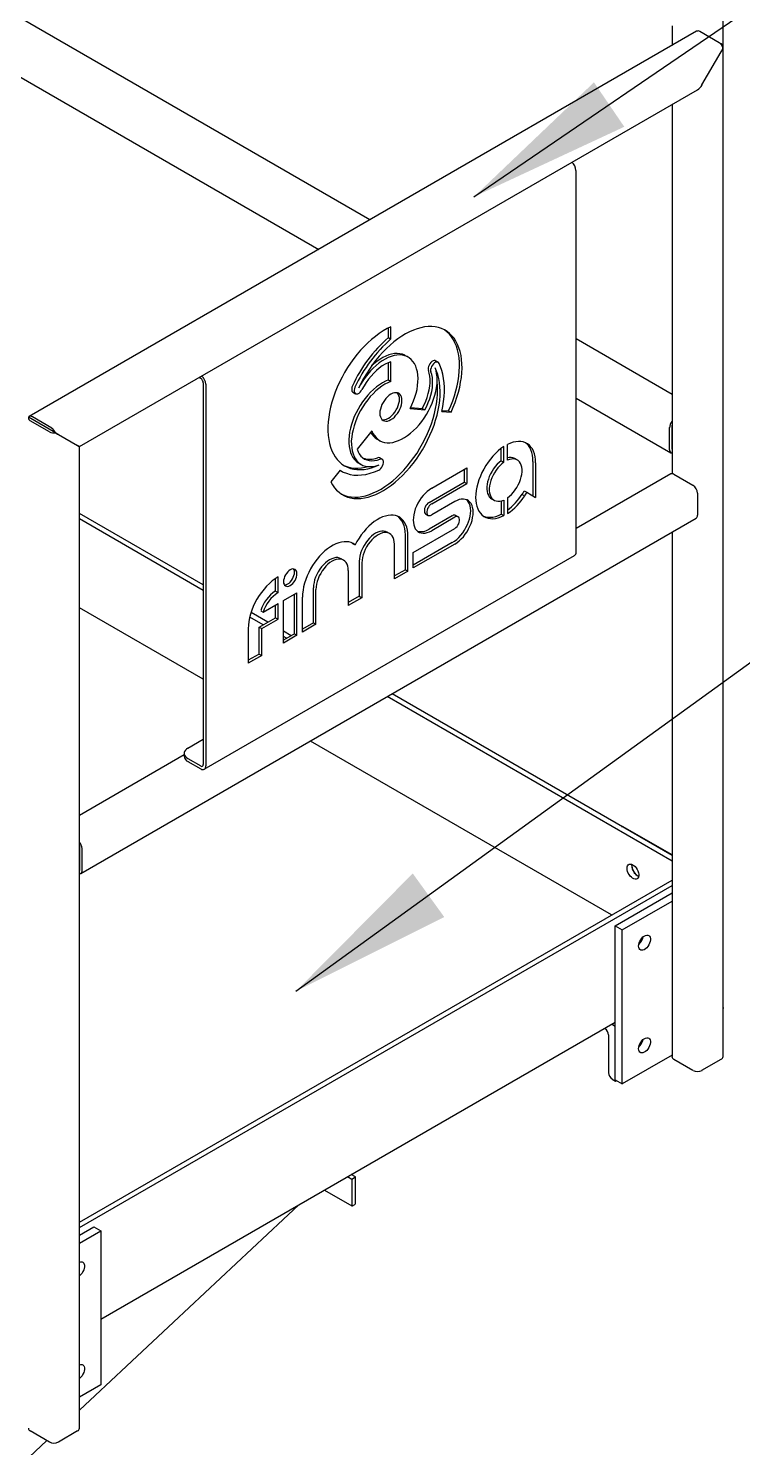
# Model space of a CAD drawing. Header units: millimetres. Extents: x 0 to 55611, y 0 to 32827.
# Drawn here: x 46593 to 47139, y 11628 to 12712 of the extents above; entities that cross this region are included whole.
import ezdxf

# ---------------------------------------------------------------- set-up
doc = ezdxf.new("R2010")
doc.units = ezdxf.units.MM
doc.header["$LTSCALE"] = 10
doc.linetypes.add('SLD-Continua', pattern=[0])
doc.layers.add('STRUC', color=5, linetype='SLD-Continua')
doc.styles.add('1', font='romans.shx', dxfattribs={"height": 125})
doc.dimstyles.new('50', dxfattribs={"dimscale": 0, "dimtxt": 125, "dimasz": 125, "dimexe": 125, "dimexo": 125, "dimgap": 50, "dimtad": 1, "dimdec": 0, "dimlfac": 49.861111, "dimzin": 1, "dimtxsty": '1', "dimcen": 2.5, "dimclrd": 1, "dimclre": 1, "dimadec": 0, "dimazin": 0, "dimtfac": 1, "dimtdec": 0, "dimtmove": 0, "dimatfit": 3, "dimfxl": 1, "dimtzin": 1, "dimarcsym": 0})

msp = doc.modelspace()

# ---------------------------------------------------------------- linework, layer by layer
at = {"layer": 'STRUC', "linetype": 'SLD-Continua', "lineweight": 25}
for p, q in [((46854.3, 12566), (46162.7, 12965.3)), ((46162.7, 12920.2), (46815.2, 12543.5)), ((47124.3, 11964.6), (47124.3, 12736)), ((47085.2, 12714.2), (47085.2, 12699.3)), ((47103.9, 12710.1), (46594.1, 12415.8)), ((47121, 12701.4), (47106.3, 12709.9)), ((47108, 12669.1), (47122.7, 12694.4)), ((47122.7, 12700.5), (47121, 12701.4)), ((47124.1, 11927), (47124.1, 12698.5)), ((46632.4, 12392.9), (47104.6, 12665.4)), ((47085.1, 12654.1), (47085.1, 12372.3)), ((47011.8, 12312.2), (47011.8, 12603.8)), ((46868.5, 12476.2), (46868.5, 12483.5)), ((46868.5, 12476.2), (46870.4, 12475)), ((46870.4, 12475), (46870.4, 12484.5)), ((47085.1, 12432.8), (47011.8, 12475.1)), ((46868.5, 12443.8), (46868.5, 12457)), ((46870.4, 12442.7), (46870.4, 12457.7)), ((46883.5, 12461.2), (46881.6, 12462.3)), ((46906.5, 12457.3), (46904.5, 12458.4)), ((46725.1, 12445), (46723.9, 12445.7)), ((46868.5, 12443.8), (46870.4, 12442.7)), ((46727, 12441.6), (46727, 12150.1)), ((46728.9, 12440.5), (46728.9, 12149)), ((46841.3, 12434.4), (46843.3, 12433.3)), ((46885, 12421.9), (46896.2, 12420.9)), ((46885.5, 12422.8), (46894.3, 12422)), ((46894.3, 12422), (46896.2, 12420.9)), ((46894.3, 12422), (46896.2, 12420.9)), ((46894.3, 12422), (46894.3, 12422)), ((47011.8, 12430), (47084.2, 12388.2)), ((46614.1, 12403.4), (46593.5, 12415.3)), ((46609.5, 12404.2), (46594.8, 12412.6)), ((46611.2, 12407.1), (46596.5, 12415.6)), ((46896.2, 12420.9), (46896.2, 12420.9)), ((46909.2, 12419.7), (46916.3, 12419.1)), ((46909.2, 12419.7), (46909.2, 12419.7)), ((46909.4, 12420.6), (46914.4, 12420.2)), ((46914.4, 12420.2), (46916.3, 12419.1)), ((46616.4, 12402.1), (46631, 12393.7)), ((46855.8, 12405), (46844.5, 12391)), ((47083.2, 12390.4), (47083.2, 12407.4)), ((47084.9, 12408.4), (47084.9, 12391.4)), ((46632.4, 11643.2), (46632.4, 12392.9)), ((46859.8, 12398.7), (46861.8, 12397.5)), ((46954.7, 12382), (46954.7, 12391.5)), ((46956.6, 12380.9), (46956.6, 12392.9)), ((46959.4, 12382.5), (46959.4, 12394.5)), ((46845.7, 12380.4), (46847.7, 12379.3)), ((46863.7, 12383.2), (46861.8, 12384.3)), ((46954.7, 12382), (46956.6, 12380.9)), ((46966.9, 12382.7), (46964.9, 12383.8)), ((46978.9, 12381.6), (46978.9, 12355.2)), ((46980.9, 12380.5), (46980.9, 12354.1)), ((46831.6, 12374.9), (46824.4, 12366)), ((46831.5, 12374.8), (46832.6, 12374.2)), ((46901.5, 12361.1), (46928.3, 12376.6)), ((46926.3, 12375.5), (46926.3, 12365.8)), ((46928.3, 12376.6), (46928.3, 12364.7)), ((47084.1, 12372.1), (47011.8, 12330.3)), ((47086.5, 12371.8), (47101.1, 12363.4)), ((46899.5, 12350.3), (46926.3, 12365.8)), ((46901.5, 12349.2), (46928.3, 12364.7)), ((46926.3, 12365.8), (46928.3, 12364.7)), ((46970.6, 12356.4), (46972.5, 12355.3)), ((46972.2, 12359.1), (46974.2, 12358)), ((46974.2, 12358), (46980.9, 12354.1)), ((47104.6, 12357.4), (47104.6, 12340.5)), ((46919.2, 12350.9), (46901.5, 12340.7)), ((46947.2, 12353.1), (46949.2, 12352)), ((46954.7, 12351.5), (46954.7, 12341.3)), ((46956.6, 12352.1), (46956.6, 12340.2)), ((46959.4, 12353.8), (46959.4, 12341.8)), ((46727, 12287.3), (46632.4, 12341.9)), ((46727, 12283.1), (46632.4, 12337.7)), ((46633.4, 12066.8), (47103.6, 12338.2)), ((46896.9, 12341.5), (46898.8, 12340.4)), ((46917.2, 12340.1), (46899.5, 12329.9)), ((46919.2, 12339), (46901.5, 12328.7)), ((46921.8, 12339.2), (46919.8, 12340.3)), ((46954.7, 12341.3), (46956.6, 12340.2)), ((46869.3, 12326.5), (46867.4, 12327.6)), ((46881.4, 12298.9), (46881.4, 12325.6)), ((46883.3, 12297.8), (46883.3, 12324.5)), ((46887.4, 12312.1), (46919.2, 12330.4)), ((47085.1, 12327.5), (47085.1, 11927)), ((46841.1, 12318.9), (46840.5, 12319.3)), ((46841.1, 12318.9), (46843, 12317.8)), ((46873, 12291.8), (46873, 12318.5)), ((46917.2, 12319.6), (46887.4, 12302.4)), ((46919.2, 12318.5), (46887.4, 12300.2)), ((46727.8, 12146.5), (47010.6, 12309.7)), ((46834.2, 12306.2), (46832.3, 12307.3)), ((46846.2, 12305.4), (46846.2, 12278.6)), ((46848.2, 12304.2), (46848.2, 12277.5)), ((46887.4, 12300.2), (46887.4, 12312.1)), ((46782.2, 12282.6), (46782.2, 12292.2)), ((46784.1, 12281.5), (46784.1, 12293.4)), ((46837.8, 12298.3), (46837.8, 12271.6)), ((46881.4, 12298.9), (46873, 12294.1)), ((46883.3, 12297.8), (46873, 12291.8)), ((46881.4, 12298.9), (46883.3, 12297.8)), ((46782.2, 12282.6), (46784.1, 12281.5)), ((46788.3, 12275.4), (46798.6, 12281.3)), ((46798.6, 12248.9), (46798.6, 12281.3)), ((46811.1, 12258.4), (46811.1, 12285.1)), ((46813.1, 12257.3), (46813.1, 12283.9)), ((46727, 12215.2), (46632.4, 12269.8)), ((46772.8, 12266.5), (46784.1, 12273)), ((46782.2, 12262.2), (46782.2, 12271.9)), ((46784.1, 12261.1), (46784.1, 12273)), ((46788.3, 12242.9), (46788.3, 12275.4)), ((46796.7, 12250), (46796.7, 12280.2)), ((46802.7, 12251.3), (46802.7, 12278)), ((46846.2, 12278.6), (46837.8, 12273.8)), ((46848.2, 12277.5), (46837.8, 12271.6)), ((46846.2, 12278.6), (46848.2, 12277.5)), ((46772.7, 12256.7), (46762.5, 12262.6)), ((46776.3, 12258.8), (46763.5, 12266.2)), ((46769.8, 12255), (46782.2, 12262.2)), ((46770.9, 12267.6), (46772.8, 12266.5)), ((46771.7, 12253.9), (46784.1, 12261.1)), ((46782.2, 12262.2), (46784.1, 12261.1)), ((46761.4, 12253.9), (46761.4, 12227.4)), ((46769.8, 12255), (46771.7, 12253.9)), ((46769.8, 12234.5), (46769.8, 12255)), ((46771.7, 12233.4), (46771.7, 12253.9)), ((46794.1, 12248.5), (46788.3, 12251.9)), ((46796.7, 12250), (46788.3, 12245.2)), ((46798.6, 12248.9), (46788.3, 12242.9)), ((46796.7, 12250), (46798.6, 12248.9)), ((46811.1, 12258.4), (46802.7, 12253.5)), ((46813.1, 12257.3), (46802.7, 12251.3)), ((46811.1, 12258.4), (46813.1, 12257.3)), ((46790.5, 12246.5), (46788.3, 12247.8)), ((46769.8, 12234.5), (46761.4, 12229.7)), ((46771.7, 12233.4), (46761.4, 12227.4)), ((46769.8, 12234.5), (46771.7, 12233.4)), ((47085.1, 12076.4), (46867.6, 12202)), ((47085.1, 12080.6), (46871.2, 12204.1)), ((46715.3, 12162.7), (46727, 12169.5)), ((47038.9, 12035.2), (46808.8, 12168)), ((46712.4, 12157.5), (46632.4, 12111.3)), ((46712.4, 12158.7), (46712.4, 12156.4)), ((46715.3, 12154.6), (46725.1, 12149)), ((46715.3, 12152.4), (46725.1, 12146.7)), ((47046.8, 12102.6), (47047.3, 12102.9)), ((47085.1, 12081.1), (47047.3, 12102.9)), ((46632.7, 12070), (46632.7, 12087)), ((46634.5, 12069.1), (46634.5, 12086)), ((47054.4, 12073), (47054.4, 12073.9)), ((46632.4, 11800.6), (47085.1, 12061.9)), ((46632.4, 11796.4), (47085.1, 12057.7)), ((47041.7, 12027), (47085.1, 12052)), ((47047.1, 12023.9), (47085.1, 12045.8)), ((47041.7, 12027), (47047.1, 12023.9)), ((47041.7, 11909.4), (47041.7, 12027)), ((47047.1, 11906.3), (47047.1, 12023.9)), ((46648.8, 11726.5), (47041.7, 11953.4)), ((47033.5, 11948.6), (47033.9, 11948.3)), ((47041.7, 11950), (47038.8, 11951.7)), ((47036.6, 11943.7), (47036.6, 11914.6)), ((47085.1, 11928.2), (47047.1, 11906.3)), ((47086.5, 11925), (47101.1, 11916.6)), ((47108, 11916.6), (47122.7, 11925)), ((47039.3, 11909.9), (47042, 11908.4)), ((47041.7, 11909.4), (47047.1, 11906.3)), ((47042, 11908.4), (47042, 11909.2)), ((47042, 11908.4), (47042.7, 11908.8)), ((46843.2, 11835.1), (46840, 11836.9)), ((46837.3, 11835.4), (46840.5, 11833.5)), ((46840.5, 11833.5), (46843.2, 11835.1)), ((46840.5, 11833.5), (46840.5, 11813.3)), ((46843.2, 11814.9), (46843.2, 11835.1)), ((46819.6, 11825.1), (46840.6, 11813)), ((46632.4, 11657.1), (46800.1, 11813.9)), ((46840.9, 11813.1), (46842.7, 11814.1)), ((46632.4, 11790.7), (46643.4, 11797)), ((46632.4, 11784.5), (46648.8, 11793.9)), ((46643.4, 11797), (46648.8, 11793.9)), ((46648.8, 11793.9), (46648.8, 11676.3)), ((46648.8, 11676.3), (46632.4, 11666.9)), ((46609.5, 11632.7), (46594.8, 11641.2)), ((46631, 11641.2), (46616.4, 11632.7)), ((46569.9, 11598.7), (46607.5, 11633.8))]:
    msp.add_line(p, q, dxfattribs=at)
at = {"layer": 'STRUC', "linetype": 'SLD-Continua', "lineweight": 25, "flags": 128}
for points in [[(46870.4, 12484.5), (46867.4, 12483), (46864.4, 12481.3), (46861.5, 12479.3), (46858.5, 12477.1), (46855.6, 12474.8), (46852.7, 12472.2), (46849.9, 12469.4), (46847.2, 12466.5), (46844.5, 12463.4), (46842, 12460.1), (46839.5, 12456.7), (46837.2, 12453.2), (46835, 12449.6), (46833, 12445.9), (46831.1, 12442.2), (46829.4, 12438.3), (46827.8, 12434.5), (46826.5, 12430.7), (46825.3, 12426.8), (46824.3, 12423), (46823.5, 12419.2), (46822.8, 12415.5), (46822.4, 12411.9), (46822.2, 12408.3), (46822.2, 12404.9), (46822.4, 12401.5), (46822.8, 12398.4), (46823.4, 12395.3), (46824.2, 12392.5), (46825.2, 12389.8), (46826.4, 12387.3), (46827.8, 12385.1), (46829.3, 12383), (46831, 12381.2), (46832.9, 12379.6), (46834.9, 12378.2), (46837.1, 12377.1), (46839.4, 12376.3), (46841.9, 12375.7), (46844.4, 12375.4), (46847.1, 12375.3), (46849.8, 12375.5), (46852.6, 12376), (46855.5, 12376.7), (46858.4, 12377.7), (46861.3, 12378.9)], [(46916.3, 12419.1), (46918, 12422.9), (46919.5, 12426.7), (46920.8, 12430.6), (46921.9, 12434.4), (46922.9, 12438.2), (46923.6, 12442), (46924.2, 12445.7), (46924.5, 12449.3), (46924.7, 12452.8), (46924.6, 12456.2), (46924.3, 12459.5), (46923.9, 12462.6), (46923.2, 12465.6), (46922.3, 12468.4), (46921.3, 12471), (46920, 12473.4), (46918.6, 12475.6), (46917, 12477.6), (46915.2, 12479.3), (46913.3, 12480.8), (46911.2, 12482.1), (46909, 12483.1), (46906.6, 12483.9), (46904.2, 12484.4), (46901.6, 12484.6), (46898.9, 12484.6), (46896.1, 12484.3), (46893.3, 12483.7), (46890.4, 12482.9), (46887.5, 12481.9), (46884.5, 12480.6), (46881.6, 12479), (46878.6, 12477.2), (46875.6, 12475.2), (46872.7, 12472.9), (46869.8, 12470.5), (46866.9, 12467.8), (46864.1, 12465), (46861.4, 12462), (46858.8, 12458.8), (46856.3, 12455.5), (46853.9, 12452.1), (46851.6, 12448.6), (46849.5, 12444.9), (46847.5, 12441.2), (46845.7, 12437.5)], [(46914.4, 12420.2), (46916.1, 12424), (46917.6, 12427.8), (46918.9, 12431.7), (46920, 12435.5), (46921, 12439.3), (46921.7, 12443.1), (46922.2, 12446.8), (46922.6, 12450.4), (46922.7, 12453.9), (46922.7, 12457.3), (46922.4, 12460.6), (46921.9, 12463.7), (46921.3, 12466.7), (46920.4, 12469.5), (46919.3, 12472.1), (46918.1, 12474.5), (46916.7, 12476.7), (46915.1, 12478.7), (46913.3, 12480.4), (46911.4, 12482), (46910.9, 12482.3)], [(46885, 12421.9), (46886.4, 12424.8), (46887.7, 12427.8), (46888.7, 12430.7), (46889.6, 12433.7), (46890.3, 12436.6), (46890.7, 12439.5), (46891, 12442.3), (46891.1, 12445), (46890.9, 12447.6), (46890.6, 12450.1), (46890, 12452.3), (46889.3, 12454.4), (46888.3, 12456.3), (46887.2, 12458), (46885.9, 12459.4), (46884.4, 12460.6), (46882.8, 12461.6), (46881, 12462.3), (46879.1, 12462.7), (46877.1, 12462.9), (46875, 12462.8), (46872.9, 12462.4), (46870.6, 12461.8), (46868.3, 12460.9), (46866, 12459.8), (46863.7, 12458.4), (46861.4, 12456.8), (46859.2, 12454.9), (46856.9, 12452.9), (46854.8, 12450.7), (46852.7, 12448.3), (46850.8, 12445.8), (46848.9, 12443.1), (46847.2, 12440.3), (46845.7, 12437.5)], [(46870.4, 12457.7), (46868.2, 12456.9), (46866, 12455.8), (46863.7, 12454.5), (46861.5, 12452.9), (46859.3, 12451.1), (46857.2, 12449), (46855.2, 12446.8), (46853.3, 12444.4), (46851.4, 12441.9), (46849.8, 12439.2), (46848.2, 12436.4)], [(46881.6, 12462.3), (46880.9, 12462.7), (46879.1, 12463.4), (46877.2, 12463.8), (46875.2, 12464), (46873.1, 12463.9), (46870.9, 12463.5), (46868.7, 12462.9), (46866.4, 12462), (46864.1, 12460.9), (46861.8, 12459.5), (46859.5, 12457.9), (46857.2, 12456.1), (46855.6, 12454.6)], [(46904.5, 12458.4), (46904.2, 12458.6), (46903.4, 12458.6), (46902.6, 12458.4), (46901.7, 12457.9), (46900.9, 12457.2), (46900.1, 12456.2), (46899.5, 12455.2), (46899.1, 12454.1), (46898.8, 12453), (46898.8, 12452), (46899, 12451.1)], [(46907.2, 12456.5), (46906.7, 12457.1), (46906.1, 12457.4), (46905.3, 12457.5), (46904.5, 12457.3), (46903.6, 12456.8), (46902.8, 12456), (46902.1, 12455.1), (46901.4, 12454.1), (46901, 12453), (46900.7, 12451.9), (46900.7, 12450.9), (46900.9, 12450)], [(46909.2, 12419.7), (46910, 12423.6), (46910.6, 12427.4), (46911, 12431.1), (46911.2, 12434.8), (46911.2, 12438.3), (46911, 12441.7), (46910.6, 12445), (46910.1, 12448.2), (46909.3, 12451.1), (46908.3, 12453.9), (46907.2, 12456.5)], [(46824.4, 12366), (46825.7, 12363.7), (46827.2, 12361.5), (46828.9, 12359.6), (46830.7, 12358), (46832.7, 12356.5), (46834.8, 12355.4), (46837.1, 12354.4), (46839.5, 12353.8), (46842, 12353.3), (46844.6, 12353.2), (46847.3, 12353.3), (46850.1, 12353.7), (46852.9, 12354.3), (46855.8, 12355.2), (46858.8, 12356.4), (46861.8, 12357.8), (46864.7, 12359.4), (46867.7, 12361.3), (46870.7, 12363.4), (46873.6, 12365.7), (46876.5, 12368.2), (46879.3, 12370.9), (46882.1, 12373.8), (46884.8, 12376.9), (46887.4, 12380.1), (46889.8, 12383.4), (46892.2, 12386.9), (46894.4, 12390.5), (46896.5, 12394.1), (46898.4, 12397.8), (46900.2, 12401.6), (46901.8, 12405.5), (46903.3, 12409.3), (46904.5, 12413.2), (46905.6, 12417), (46906.5, 12420.8), (46907.1, 12424.5), (46907.6, 12428.2), (46907.9, 12431.8), (46908, 12435.3), (46907.8, 12438.6), (46907.5, 12441.9), (46907, 12444.9), (46906.2, 12447.9), (46905.3, 12450.6), (46904.2, 12453.1)], [(46868.5, 12443.8), (46866.2, 12442.8), (46863.9, 12441.6), (46861.6, 12440.1), (46859.3, 12438.5), (46857, 12436.6), (46854.8, 12434.5), (46852.7, 12432.2), (46850.7, 12429.7), (46848.7, 12427.1), (46846.9, 12424.4), (46845.3, 12421.6), (46843.8, 12418.7), (46842.4, 12415.8), (46841.2, 12412.8), (46840.2, 12409.8), (46839.4, 12406.9), (46838.8, 12404), (46838.4, 12401.1), (46838.2, 12398.3), (46838.2, 12395.7), (46838.4, 12393.1), (46838.9, 12390.8), (46839.5, 12388.5), (46840.3, 12386.5), (46841.3, 12384.7), (46842.5, 12383.1), (46843.9, 12381.7), (46845.4, 12380.6), (46845.7, 12380.4)], [(46855.8, 12405), (46856.6, 12403), (46857.7, 12401.3), (46859, 12399.8), (46860.4, 12398.5), (46862, 12397.4), (46863.7, 12396.6), (46865.5, 12396.1), (46867.5, 12395.9), (46869.6, 12395.9), (46871.7, 12396.1), (46873.9, 12396.7), (46876.2, 12397.5), (46878.5, 12398.5), (46880.8, 12399.8), (46883.1, 12401.4), (46885.4, 12403.1), (46887.6, 12405.1), (46889.8, 12407.3), (46891.9, 12409.6), (46893.9, 12412.1), (46895.8, 12414.7), (46897.5, 12417.5), (46899.1, 12420.3), (46900.6, 12423.2), (46901.9, 12426.2), (46903, 12429.1), (46904, 12432.1), (46904.7, 12435.1), (46905.2, 12438), (46905.6, 12440.8), (46905.7, 12443.5), (46905.6, 12446.2), (46905.3, 12448.7), (46904.9, 12451), (46904.2, 12453.1)], [(46894.3, 12422), (46895.7, 12424.8), (46897, 12427.6), (46898.1, 12430.5), (46898.9, 12433.4), (46899.6, 12436.2), (46900, 12439), (46900.3, 12441.7), (46900.3, 12444.3), (46900.1, 12446.7), (46899.6, 12449), (46899, 12451.1)], [(46896.2, 12420.9), (46897.7, 12423.7), (46898.9, 12426.5), (46900, 12429.4), (46900.9, 12432.3), (46901.5, 12435.1), (46902, 12437.9), (46902.2, 12440.6), (46902.2, 12443.2), (46902, 12445.6), (46901.6, 12447.9), (46900.9, 12450)], [(46832.5, 12356.7), (46832.9, 12356.5), (46835.2, 12355.5), (46837.5, 12354.9), (46840.1, 12354.5), (46842.7, 12354.3), (46845.4, 12354.4), (46848.2, 12354.8), (46851, 12355.4), (46853.9, 12356.3), (46856.9, 12357.5), (46859.8, 12358.9), (46862.8, 12360.5), (46865.8, 12362.4), (46868.7, 12364.5), (46871.7, 12366.8), (46874.6, 12369.3), (46877.4, 12372), (46880.2, 12374.9), (46882.8, 12378), (46885.4, 12381.2), (46887.9, 12384.5), (46890.3, 12388), (46892.5, 12391.6), (46894.6, 12395.2), (46896.5, 12399), (46898.3, 12402.8), (46899.9, 12406.6), (46901.3, 12410.4), (46902.6, 12414.3), (46903.7, 12418.1), (46904.5, 12421.9), (46905.2, 12425.6), (46905.7, 12429.3), (46906, 12432.9), (46906, 12436.4), (46905.9, 12439.7), (46905.7, 12442.2)], [(46870.4, 12442.7), (46868.1, 12441.7), (46865.8, 12440.5), (46863.5, 12439), (46861.2, 12437.3), (46858.9, 12435.4), (46856.8, 12433.3), (46854.6, 12431.1), (46852.6, 12428.6), (46850.7, 12426), (46848.9, 12423.3), (46847.2, 12420.5), (46845.7, 12417.6), (46844.3, 12414.7), (46843.2, 12411.7), (46842.2, 12408.7), (46841.4, 12405.8), (46840.8, 12402.8), (46840.4, 12400), (46840.1, 12397.2), (46840.2, 12394.5), (46840.4, 12392), (46840.8, 12389.6), (46841.4, 12387.4), (46842.2, 12385.4), (46843.2, 12383.6), (46844.4, 12382), (46845.8, 12380.6), (46847.3, 12379.5), (46849, 12378.6), (46850.8, 12378), (46852.7, 12377.7), (46854.8, 12377.6), (46856.9, 12377.8), (46859.1, 12378.2), (46861.3, 12378.9)], [(46841, 12439.3), (46840.6, 12438.2), (46840.4, 12437.1), (46840.4, 12436.1), (46840.6, 12435.3), (46841, 12434.7), (46841.3, 12434.4)], [(46842.9, 12438.2), (46842.5, 12437.1), (46842.3, 12436), (46842.3, 12435), (46842.5, 12434.2), (46843, 12433.5), (46843.6, 12433.2), (46844.3, 12433.1), (46845.1, 12433.3), (46846, 12433.8), (46846.8, 12434.5), (46847.6, 12435.4), (46848.2, 12436.4)], [(46878.8, 12428.1), (46878.7, 12429.6), (46878.4, 12430.9), (46877.9, 12432), (46877.2, 12432.9), (46876.3, 12433.6), (46875.3, 12434), (46874.2, 12434.1), (46873, 12434), (46871.7, 12433.6), (46870.4, 12433), (46869, 12432.1), (46867.8, 12431), (46866.5, 12429.7), (46865.4, 12428.2), (46864.4, 12426.7), (46863.5, 12425), (46862.8, 12423.3), (46862.3, 12421.6), (46862, 12419.9), (46861.9, 12418.4), (46862, 12416.9), (46862.3, 12415.6), (46862.8, 12414.5), (46863.5, 12413.6), (46864.4, 12412.9), (46865.4, 12412.5), (46866.5, 12412.3), (46867.8, 12412.4), (46869, 12412.8), (46870.4, 12413.5), (46871.7, 12414.4), (46873, 12415.5), (46874.2, 12416.8), (46875.3, 12418.2), (46876.3, 12419.8), (46877.2, 12421.4), (46877.9, 12423.1), (46878.4, 12424.8), (46878.7, 12426.5), (46878.8, 12428.1)], [(46863.5, 12413.6), (46864.6, 12413.4), (46865.8, 12413.6), (46867.1, 12413.9), (46868.4, 12414.6), (46869.7, 12415.5), (46871, 12416.6), (46872.3, 12417.9), (46873.4, 12419.3), (46874.4, 12420.9), (46875.3, 12422.6), (46875.9, 12424.3), (46876.5, 12426), (46876.8, 12427.6), (46876.9, 12429.2)], [(46614.1, 12403.4), (46614.9, 12403), (46615.7, 12402.5), (46616.4, 12402.1)], [(46616.4, 12402.1), (46615.7, 12402.5), (46614.9, 12403), (46614.1, 12403.4)], [(46631, 12393.7), (46631.6, 12393.3), (46632.1, 12393.1), (46632.3, 12392.9), (46632.4, 12392.9)], [(46632.4, 12392.9), (46632.3, 12392.9), (46632.1, 12393.1), (46631.6, 12393.3), (46631, 12393.7)], [(46844.5, 12391), (46845.3, 12389), (46846.2, 12387.3), (46847.4, 12385.7), (46848.7, 12384.5), (46850.2, 12383.4), (46851.9, 12382.7), (46853.7, 12382.3), (46855.6, 12382.1), (46857.7, 12382.2), (46859.8, 12382.6), (46861.9, 12383.3)], [(46956.6, 12392.9), (46954.4, 12391.4), (46952.3, 12389.6), (46950.3, 12387.7), (46948.3, 12385.6), (46946.4, 12383.3), (46944.6, 12380.9), (46942.9, 12378.4), (46941.3, 12375.8), (46939.9, 12373.1), (46938.7, 12370.3), (46937.6, 12367.6), (46936.8, 12364.8), (46936.1, 12362), (46935.6, 12359.3), (46935.2, 12356.7), (46935.1, 12354.1), (46935.2, 12351.7), (46935.6, 12349.4), (46936.1, 12347.3), (46936.8, 12345.3), (46937.6, 12343.6), (46938.7, 12342), (46939.9, 12340.7), (46941.3, 12339.6), (46942.9, 12338.8), (46944.6, 12338.2), (46946.4, 12337.9), (46948.3, 12337.8), (46950.3, 12338), (46952.3, 12338.5), (46954.4, 12339.2), (46956.6, 12340.2)], [(46980.9, 12380.5), (46980.8, 12383), (46980.5, 12385.2), (46980, 12387.4), (46979.3, 12389.3), (46978.4, 12391.1), (46977.3, 12392.6), (46976.1, 12393.9), (46974.7, 12395), (46973.1, 12395.9), (46971.4, 12396.5), (46969.6, 12396.8), (46967.7, 12396.8), (46965.7, 12396.6), (46963.7, 12396.2), (46961.6, 12395.5), (46959.4, 12394.5)], [(46978.9, 12381.6), (46978.8, 12384.1), (46978.5, 12386.4), (46978, 12388.5), (46977.3, 12390.4), (46976.4, 12392.2), (46975.4, 12393.7), (46974.1, 12395.1), (46973.2, 12395.8)], [(46834, 12378.8), (46835.2, 12378.3), (46837.5, 12377.4), (46839.9, 12376.8), (46842.5, 12376.5), (46845.1, 12376.5), (46847.9, 12376.7), (46850.7, 12377.1), (46852.9, 12377.6)], [(46861, 12375), (46861.9, 12375.5), (46862.7, 12376.3), (46863.4, 12377.2), (46864, 12378.3), (46864.5, 12379.4), (46864.7, 12380.5), (46864.7, 12381.5), (46864.5, 12382.3), (46864.1, 12382.9), (46863.5, 12383.3), (46862.8, 12383.4), (46861.9, 12383.3)], [(46954.7, 12382), (46953.1, 12380.8), (46951.6, 12379.4), (46950.1, 12377.8), (46948.8, 12376), (46947.6, 12374.1), (46946.5, 12372.2), (46945.5, 12370.2), (46944.8, 12368.1), (46944.2, 12366.1), (46943.8, 12364.1), (46943.6, 12362.1), (46943.6, 12360.3), (46943.8, 12358.6), (46944.2, 12357.1), (46944.8, 12355.7), (46945.5, 12354.5), (46946.5, 12353.6), (46947.2, 12353.1)], [(46956.6, 12380.9), (46955, 12379.7), (46953.5, 12378.2), (46952.1, 12376.6), (46950.7, 12374.9), (46949.5, 12373), (46948.4, 12371.1), (46947.5, 12369.1), (46946.7, 12367), (46946.1, 12365), (46945.7, 12363), (46945.5, 12361), (46945.5, 12359.2), (46945.7, 12357.5), (46946.1, 12356), (46946.7, 12354.6), (46947.5, 12353.4), (46948.4, 12352.5), (46949.5, 12351.8), (46950.7, 12351.4), (46952.1, 12351.2), (46953.5, 12351.2), (46955, 12351.6), (46956.6, 12352.1)], [(46959.4, 12353.8), (46961, 12355), (46962.5, 12356.4), (46964, 12358), (46965.3, 12359.8), (46966.5, 12361.6), (46967.6, 12363.6), (46968.6, 12365.6), (46969.3, 12367.7), (46969.9, 12369.7), (46970.3, 12371.7), (46970.5, 12373.6), (46970.5, 12375.5), (46970.3, 12377.2), (46969.9, 12378.7), (46969.3, 12380.1), (46968.6, 12381.2), (46967.6, 12382.2), (46966.5, 12382.9), (46965.3, 12383.3), (46964, 12383.5), (46962.5, 12383.4), (46961, 12383.1), (46959.4, 12382.5)], [(46831.6, 12374.9), (46833.9, 12373.5), (46836.5, 12372.5), (46839.2, 12371.7), (46842, 12371.2), (46845, 12371.1), (46848, 12371.3), (46851.2, 12371.7), (46854.4, 12372.5), (46857.7, 12373.6), (46861, 12375)], [(46901.5, 12361.1), (46899.8, 12360), (46898.1, 12358.7), (46896.5, 12357.2), (46894.9, 12355.5), (46893.5, 12353.7), (46892.2, 12351.7), (46891, 12349.6), (46889.9, 12347.5), (46889, 12345.3), (46888.3, 12343.1), (46887.8, 12340.9), (46887.5, 12338.8), (46887.4, 12336.8), (46887.5, 12334.9), (46887.8, 12333.2), (46888.3, 12331.6), (46889, 12330.2), (46889.9, 12329.1), (46891, 12328.1), (46892.2, 12327.4), (46893.5, 12327), (46894.9, 12326.8), (46896.5, 12326.9), (46898.1, 12327.3), (46899.8, 12327.9), (46901.5, 12328.7)], [(46899.5, 12350.3), (46898.6, 12349.7), (46897.8, 12348.8), (46897.1, 12347.8), (46896.5, 12346.7), (46896.1, 12345.6), (46895.9, 12344.4), (46895.9, 12343.4), (46896.1, 12342.5), (46896.5, 12341.9), (46896.9, 12341.5)], [(46901.5, 12349.2), (46900.6, 12348.6), (46899.7, 12347.7), (46899, 12346.7), (46898.4, 12345.6), (46898, 12344.4), (46897.8, 12343.3), (46897.8, 12342.3), (46898, 12341.4), (46898.4, 12340.8), (46899, 12340.3), (46899.7, 12340.2), (46900.6, 12340.3), (46901.5, 12340.7)], [(46917.2, 12319.6), (46918.9, 12320.7), (46920.6, 12322), (46922.2, 12323.5), (46923.8, 12325.2), (46925.2, 12327.1), (46926.5, 12329.1), (46927.7, 12331.1), (46928.8, 12333.3), (46929.6, 12335.5), (46930.3, 12337.6), (46930.8, 12339.8), (46931.2, 12341.9), (46931.3, 12343.9), (46931.2, 12345.8), (46930.8, 12347.6), (46930.3, 12349.1), (46929.6, 12350.5), (46928.8, 12351.7), (46928.1, 12352.3)], [(46919.2, 12318.5), (46920.9, 12319.6), (46922.5, 12320.9), (46924.1, 12322.4), (46925.7, 12324.1), (46927.1, 12326), (46928.5, 12327.9), (46929.7, 12330), (46930.7, 12332.2), (46931.6, 12334.3), (46932.3, 12336.5), (46932.8, 12338.7), (46933.1, 12340.8), (46933.2, 12342.8), (46933.1, 12344.7), (46932.8, 12346.4), (46932.3, 12348), (46931.6, 12349.4), (46930.7, 12350.6), (46929.7, 12351.5), (46928.5, 12352.2), (46927.1, 12352.6), (46925.7, 12352.8), (46924.1, 12352.7), (46922.5, 12352.4), (46920.9, 12351.7), (46919.2, 12350.9)], [(46883.3, 12324.5), (46883.2, 12326.9), (46882.9, 12329.2), (46882.4, 12331.3), (46881.7, 12333.2), (46880.8, 12335), (46879.7, 12336.5), (46878.5, 12337.8), (46877.1, 12338.9), (46875.5, 12339.7), (46873.9, 12340.2), (46872.1, 12340.6), (46870.2, 12340.6), (46868.2, 12340.4), (46866.1, 12339.9), (46864, 12339.2), (46861.9, 12338.3), (46859.8, 12337), (46857.6, 12335.6), (46855.5, 12334), (46853.5, 12332.1), (46851.5, 12330.1), (46849.6, 12327.9), (46847.7, 12325.5), (46846, 12323), (46844.4, 12320.5), (46843, 12317.8)], [(46881.4, 12325.6), (46881.3, 12328), (46880.9, 12330.3), (46880.4, 12332.4), (46879.7, 12334.3), (46878.8, 12336.1), (46877.8, 12337.6), (46876.5, 12338.9), (46875.6, 12339.6)], [(46919.2, 12330.4), (46920, 12331.1), (46920.9, 12331.9), (46921.6, 12332.9), (46922.2, 12334), (46922.6, 12335.2), (46922.8, 12336.3), (46922.8, 12337.3), (46922.6, 12338.2), (46922.2, 12338.9), (46921.6, 12339.3), (46920.9, 12339.5), (46920, 12339.4), (46919.2, 12339)], [(46940.9, 12339.9), (46941, 12339.9), (46942.6, 12339.3), (46944.4, 12339), (46946.4, 12338.9), (46948.3, 12339.1), (46950.4, 12339.6), (46952.5, 12340.3), (46954.7, 12341.3)], [(46867.4, 12327.6), (46867.4, 12327.6), (46866.2, 12328.1), (46864.8, 12328.4), (46863.4, 12328.4), (46861.8, 12328.1), (46860.3, 12327.5), (46858.7, 12326.7), (46857, 12325.7), (46855.5, 12324.4), (46853.9, 12322.9), (46852.5, 12321.3), (46851.1, 12319.5), (46849.9, 12317.5), (46848.8, 12315.5), (46847.9, 12313.5), (46847.2, 12311.4), (46846.7, 12309.3), (46846.4, 12307.3), (46846.2, 12305.4)], [(46873, 12318.5), (46872.9, 12320.3), (46872.5, 12322), (46872, 12323.4), (46871.3, 12324.7), (46870.4, 12325.7), (46869.3, 12326.5), (46868.1, 12327), (46866.8, 12327.3), (46865.3, 12327.2), (46863.8, 12327), (46862.2, 12326.4), (46860.6, 12325.6), (46859, 12324.6), (46857.4, 12323.3), (46855.9, 12321.8), (46854.4, 12320.1), (46853.1, 12318.3), (46851.8, 12316.4), (46850.8, 12314.4), (46849.9, 12312.3), (46849.2, 12310.3), (46848.6, 12308.2), (46848.3, 12306.2), (46848.2, 12304.2)], [(46843, 12317.8), (46841.6, 12318.8), (46840, 12319.6), (46838.3, 12320.1), (46836.5, 12320.3), (46834.6, 12320.3), (46832.6, 12320), (46830.5, 12319.5), (46828.4, 12318.7), (46826.3, 12317.7), (46824.1, 12316.4), (46822, 12314.9), (46819.9, 12313.2), (46817.8, 12311.3), (46815.9, 12309.3), (46814, 12307), (46812.2, 12304.6), (46810.5, 12302.1), (46809, 12299.5), (46807.6, 12296.8), (46806.3, 12294.1), (46805.3, 12291.4), (46804.4, 12288.6), (46803.7, 12285.9), (46803.2, 12283.2), (46802.8, 12280.5), (46802.7, 12278)], [(46832.3, 12307.3), (46832.2, 12307.3), (46831, 12307.8), (46829.7, 12308.1), (46828.2, 12308.1), (46826.7, 12307.8), (46825.1, 12307.2), (46823.5, 12306.4), (46821.9, 12305.4), (46820.3, 12304.1), (46818.8, 12302.6), (46817.3, 12301), (46816, 12299.2), (46814.8, 12297.2), (46813.7, 12295.2), (46812.8, 12293.1), (46812.1, 12291.1), (46811.6, 12289), (46811.2, 12287), (46811.1, 12285.1)], [(46837.8, 12298.3), (46837.7, 12300.1), (46837.4, 12301.7), (46836.9, 12303.2), (46836.2, 12304.4), (46835.2, 12305.4), (46834.2, 12306.2), (46833, 12306.7), (46831.6, 12307), (46830.2, 12307), (46828.6, 12306.7), (46827.1, 12306.1), (46825.4, 12305.3), (46823.8, 12304.3), (46822.2, 12303), (46820.7, 12301.5), (46819.3, 12299.8), (46817.9, 12298), (46816.7, 12296.1), (46815.6, 12294.1), (46814.7, 12292), (46814, 12289.9), (46813.5, 12287.9), (46813.2, 12285.9), (46813.1, 12283.9)], [(46784.1, 12293.4), (46781.9, 12292), (46779.7, 12290.3), (46777.5, 12288.4), (46775.4, 12286.4), (46773.4, 12284.1), (46771.5, 12281.6), (46769.7, 12279.1), (46768, 12276.4), (46766.5, 12273.6), (46765.2, 12270.7), (46764.1, 12267.9), (46763.1, 12265), (46762.4, 12262.1), (46761.8, 12259.3), (46761.5, 12256.6), (46761.4, 12253.9)], [(46798.6, 12295.8), (46798.5, 12296.9), (46798.2, 12297.8), (46797.7, 12298.6), (46797.1, 12299.1), (46796.3, 12299.4), (46795.4, 12299.5), (46794.4, 12299.2), (46793.4, 12298.8), (46792.4, 12298.1), (46791.5, 12297.2), (46790.6, 12296.1), (46789.8, 12294.9), (46789.1, 12293.6), (46788.7, 12292.3), (46788.4, 12291), (46788.3, 12289.8), (46788.4, 12288.7), (46788.7, 12287.8), (46789.1, 12287), (46789.8, 12286.5), (46790.6, 12286.2), (46791.5, 12286.1), (46792.4, 12286.4), (46793.4, 12286.8), (46794.4, 12287.5), (46795.4, 12288.4), (46796.3, 12289.5), (46797.1, 12290.7), (46797.7, 12292), (46798.2, 12293.3), (46798.5, 12294.6), (46798.6, 12295.8)], [(46788.9, 12287.3), (46789.5, 12287.3), (46790.5, 12287.5), (46791.5, 12288), (46792.5, 12288.6), (46793.5, 12289.5), (46794.4, 12290.6), (46795.2, 12291.8), (46795.8, 12293.1), (46796.3, 12294.4), (46796.6, 12295.7), (46796.7, 12296.9)], [(46715.3, 12162.7), (46714.2, 12161.9), (46713.3, 12161.1), (46712.7, 12160.1), (46712.4, 12159.2), (46712.4, 12158.2), (46712.7, 12157.2), (46713.3, 12156.2), (46714.2, 12155.4), (46715.3, 12154.6)], [(47050.8, 12070.9), (47050.9, 12071.9), (47051.2, 12072.8), (47051.7, 12073.5), (47052.3, 12073.9), (47053.2, 12074.1), (47054.1, 12074), (47055, 12073.6), (47056, 12073), (47056.9, 12072.2), (47057.8, 12071.1), (47058.5, 12070), (47059.1, 12068.8), (47059.5, 12067.5), (47059.7, 12066.3), (47059.7, 12065.2), (47059.5, 12064.2), (47059.1, 12063.4), (47058.5, 12062.9), (47057.8, 12062.6), (47056.9, 12062.5), (47056, 12062.8), (47055, 12063.3), (47054.1, 12064), (47053.2, 12064.9), (47052.3, 12066), (47051.7, 12067.2), (47051.2, 12068.5), (47050.9, 12069.7), (47050.8, 12070.9)], [(47054.4, 12073.9), (47054.4, 12073.5), (47054.4, 12072.4), (47054.6, 12071.2), (47055, 12069.9), (47055.6, 12068.7), (47056.3, 12067.5), (47057.2, 12066.5), (47058.1, 12065.7), (47059.1, 12065.1), (47059.7, 12064.8)], [(47059.6, 12011.5), (47059.7, 12012.6), (47060, 12013.9), (47060.5, 12015.1), (47061.2, 12016.3), (47062, 12017.4), (47062.9, 12018.4), (47063.9, 12019.1), (47064.8, 12019.6), (47065.8, 12019.8), (47066.6, 12019.8), (47067.4, 12019.5), (47067.9, 12019), (47068.3, 12018.2), (47068.6, 12017.2), (47068.6, 12016.1), (47068.3, 12014.9), (47067.9, 12013.6), (47067.4, 12012.4), (47066.6, 12011.2), (47065.8, 12010.2), (47064.8, 12009.4), (47063.9, 12008.7), (47062.9, 12008.4), (47062, 12008.3), (47061.2, 12008.4), (47060.5, 12008.9), (47060, 12009.5), (47059.7, 12010.4), (47059.6, 12011.5)], [(47124.3, 11964.6), (47124.2, 11964), (47124.1, 11963.9)], [(47059.6, 11933.1), (47059.7, 11934.3), (47060, 11935.5), (47060.5, 11936.7), (47061.2, 11937.9), (47062, 11939), (47062.9, 11940), (47063.9, 11940.7), (47064.8, 11941.2), (47065.8, 11941.4), (47066.6, 11941.4), (47067.4, 11941.1), (47067.9, 11940.6), (47068.3, 11939.8), (47068.6, 11938.8), (47068.6, 11937.7), (47068.3, 11936.5), (47067.9, 11935.2), (47067.4, 11934), (47066.6, 11932.8), (47065.8, 11931.8), (47064.8, 11931), (47063.9, 11930.4), (47062.9, 11930), (47062, 11929.9), (47061.2, 11930), (47060.5, 11930.5), (47060, 11931.1), (47059.7, 11932), (47059.6, 11933.1)], [(46632.4, 11770), (46632.6, 11770.1), (46633.5, 11770.3), (46634.4, 11770.3), (46635.1, 11770), (46635.7, 11769.4), (46636.1, 11768.6), (46636.3, 11767.7), (46636.3, 11766.5), (46636.1, 11765.3), (46635.7, 11764.1), (46635.1, 11762.8), (46634.4, 11761.7), (46633.5, 11760.7), (46632.6, 11759.8), (46632.4, 11759.7)], [(46632.4, 11691.6), (46632.6, 11691.7), (46633.5, 11691.9), (46634.4, 11691.9), (46635.1, 11691.6), (46635.7, 11691), (46636.1, 11690.3), (46636.3, 11689.3), (46636.3, 11688.2), (46636.1, 11686.9), (46635.7, 11685.7), (46635.1, 11684.5), (46634.4, 11683.3), (46633.5, 11682.3), (46632.6, 11681.4), (46632.4, 11681.3)]]:
    msp.add_lwpolyline(points, dxfattribs=at)
at = {"layer": 'STRUC', "linetype": 'SLD-Continua', "lineweight": 25}
for centre, radius, start, end in [((47104.9, 12708), 2.33, 52.6859, 116.0036), ((47117, 12695.1), 7.47, 20.5245, 57.3806), ((47121.9, 12698.4), 2.15, 341.4441, 69.1491), ((47003.2, 12603.4), 8.56, 2.9225, 50.9995), ((46939.7, 12394.5), 108.4, 131.0775, 155.5758), ((46941.6, 12393.4), 108.4, 131.0775, 155.5758), ((46722.8, 12441.4), 4.2, 2.6055, 57.3945), ((46720.4, 12440.1), 8.56, 2.9225, 50.9995), ((46870.1, 12429.6), 6.75, 356.5212, 40.2391), ((46595.6, 12414.6), 2.15, 161.4441, 249.1491), ((46595.1, 12413.9), 2.15, 50.8606, 138.5622), ((47090.7, 12407), 7.52, 138.5208, 177.3103), ((46612.9, 12410.8), 7.48, 242.6243, 279.4738), ((46607.1, 12400.8), 7.47, 20.5245, 57.3806), ((46866.6, 12410.1), 13.3, 208.0073, 239.3288), ((47088, 12408.3), 3.11, 161.8505, 178.9449), ((47085.3, 12390.1), 2.12, 170.4019, 264.3093), ((47086.5, 12391.4), 1.55, 177.8825, 205.864), ((46854.3, 12397.5), 14.3, 248.6969, 293.4555), ((46860.9, 12382.5), 2.03, 62.2878, 114.7972), ((46961.5, 12377.4), 7.27, 62.1253, 106.8321), ((47085.1, 12369.8), 2.45, 54.3824, 114.3071), ((46929.7, 12382.8), 48.6, 307.6918, 327.2504), ((46944, 12374.6), 32.2, 325.7294, 331.3033), ((46946, 12373.4), 32.2, 325.7294, 331.3033), ((47097.1, 12357), 7.49, 2.6055, 57.3945), ((46933.3, 12380.2), 46.5, 304.2299, 327.6019), ((46918.8, 12338.1), 2.53, 64.4571, 126.8534), ((47102.3, 12340.2), 2.34, 304.0564, 7.2558), ((46893.5, 12338.6), 10.6, 254.1977, 304.405), ((47009.2, 12311.9), 2.62, 304.0564, 7.2558), ((46792.3, 12297.1), 4.42, 357.3545, 32.2568), ((46797, 12259.7), 27.3, 122.8293, 163.1176), ((46798.9, 12258.5), 27.3, 122.8293, 163.1176), ((46717.4, 12156.9), 4.99, 185.6534, 245.6668), ((46725.8, 12149.9), 1.19, 230.7967, 9.214), ((46726.6, 12148.6), 2.39, 230.7967, 9.214), ((46626.9, 12085.6), 7.54, 2.6972, 43.0301), ((46629.4, 12086.9), 3.37, 1.6631, 24.2473), ((46631.4, 12069.9), 1.35, 321.0497, 4.1648), ((46632.4, 12068.7), 2.1, 271.4647, 9.7137), ((47063.6, 12073.2), 9.26, 181.3298, 244.7723), ((47053, 12020.4), 10.2, 310.8188, 349.1865), ((47053, 12020.4), 10.2, 310.8003, 349.2051), ((47030.8, 11943.4), 5.86, 2.6055, 57.3945), ((47053, 11942.1), 10.2, 310.8188, 349.1865), ((47053, 11942.1), 10.2, 310.8003, 349.2051), ((47087.5, 11927.3), 2.45, 185.6948, 245.6253), ((47121.7, 11927.3), 2.45, 294.3747, 354.3052), ((47042.5, 11914.9), 5.85, 182.6055, 237.3945), ((47104.6, 11923.2), 7.5, 242.6097, 297.3903), ((46842.2, 11814.9), 0.976, 302.6055, 357.3945), ((46840.7, 11813.3), 0.277, 170.786, 309.2033), ((46595.8, 11643.4), 2.45, 185.6948, 245.6253), ((46630, 11643.4), 2.45, 294.3747, 354.3052), ((46612.9, 11639.4), 7.5, 242.6097, 297.3903)]:
    msp.add_arc(centre, radius, start, end, dxfattribs=at)
for centre, start_param, end_param in [((47119.3, 12696.4), 4.71243, 5.245145), ((47119.3, 12696.4), 4.71243, 5.245145), ((47104.6, 12671.1), 3.92695, 4.71243), ((47104.6, 12671.1), 3.92695, 4.71243)]:
    msp.add_ellipse(centre, major_axis=(3.45, 5.97), ratio=0.577335, start_param=start_param, end_param=end_param, dxfattribs=at)

# ---------------------------------------------------------------- leaders
for points in [[(46933.8, 12583.7), (47574.4, 13020.6)], [(46797.8, 11977), (47809.7, 12709)]]:
    msp.add_leader(points, dimstyle='50', override={"dimscale": 1, "dimlfac": 1})

doc.saveas('drawing.dxf')
